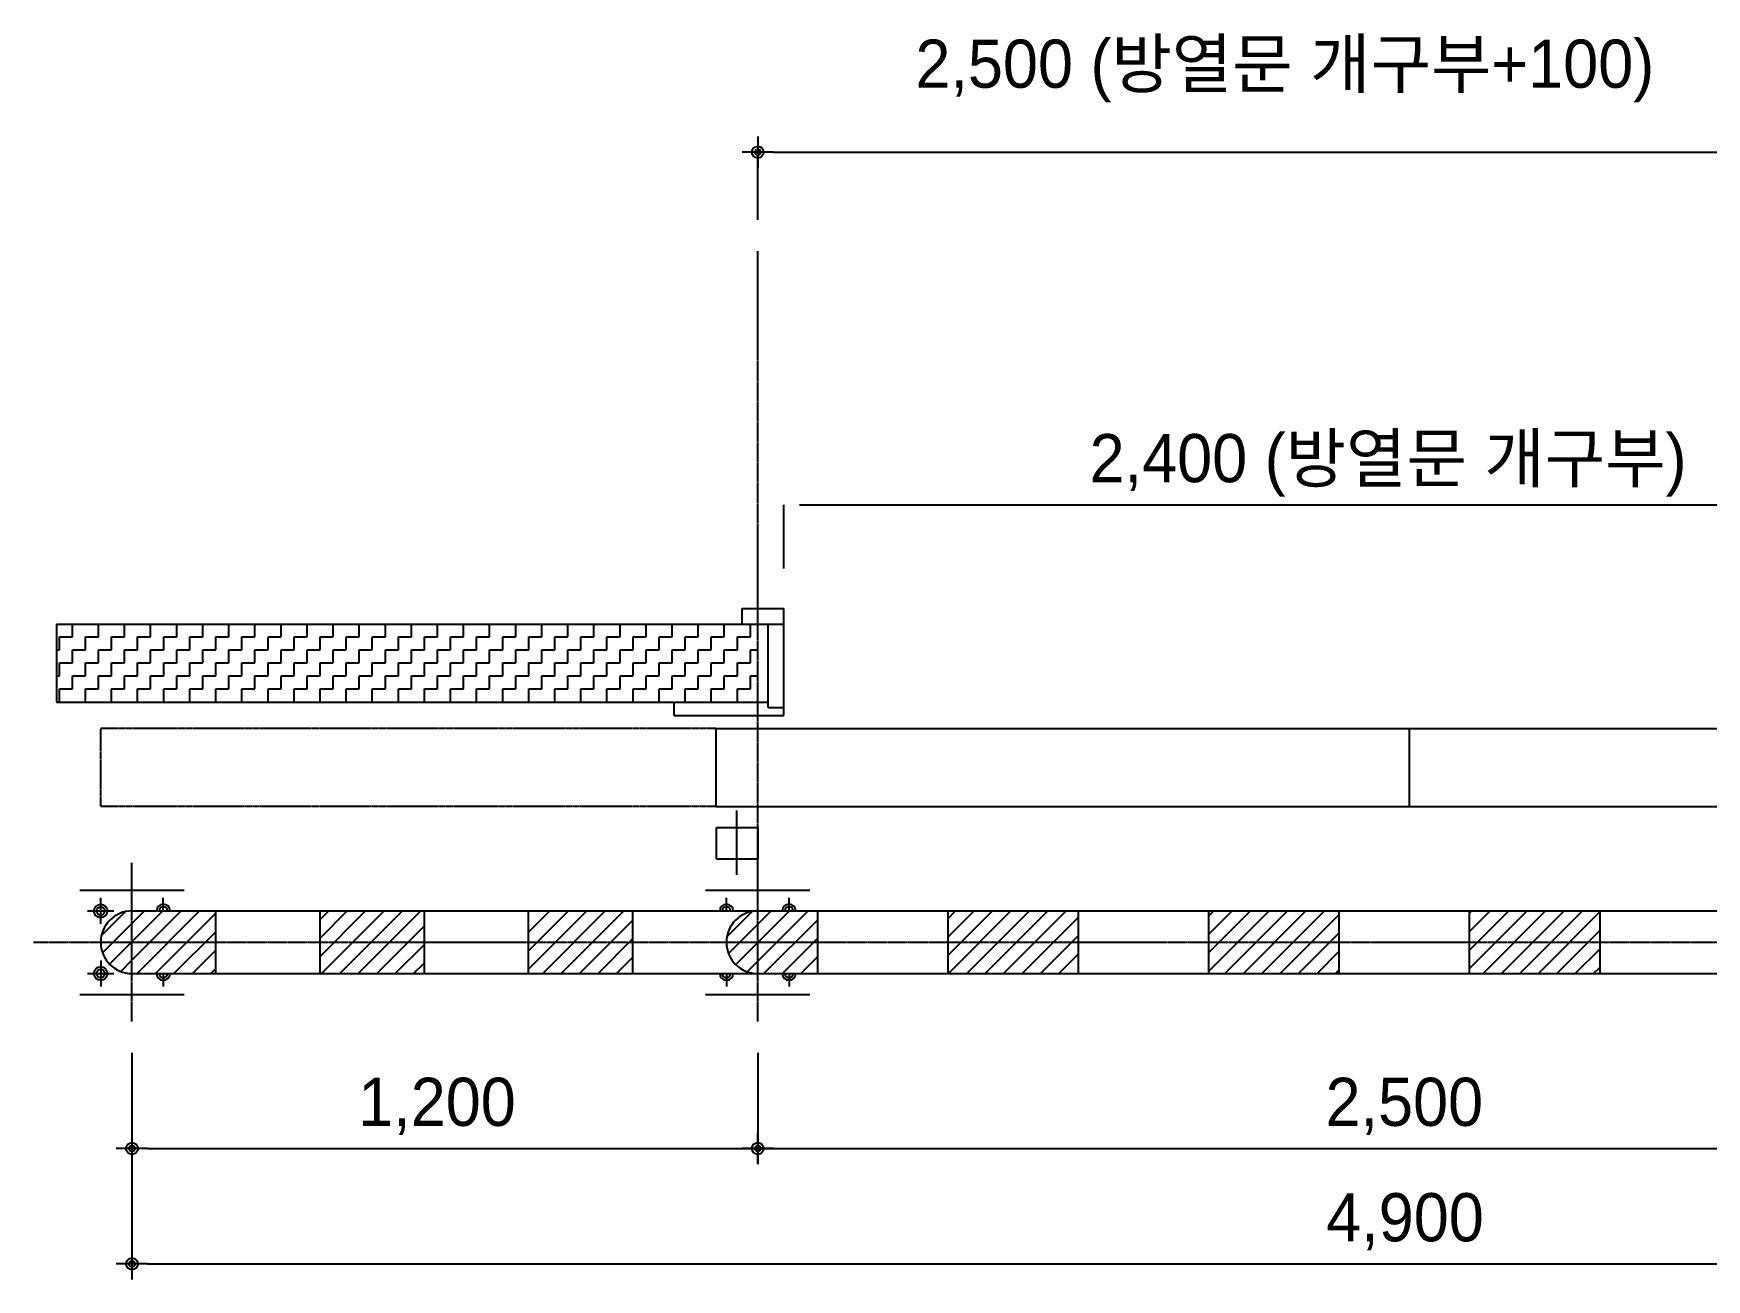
# Model space of a CAD drawing. Header units: millimetres. Extents: x 252735598 to 254973116, y 504272514 to 504550014.
# Drawn here: x 254842854 to 254864242, y 504300932 to 504316860 of the extents above; entities that cross this region are included whole.
import ezdxf

# ---------------------------------------------------------------- set-up
doc = ezdxf.new("R2010")
doc.units = ezdxf.units.MM
doc.linetypes.add('CENTER', pattern=[65, 60, -2, 1, -2])
doc.linetypes.add('DASHED2', pattern=[0.375, 0.25, -0.125])
for name, color, linetype in [('CON', 1, 'Continuous'), ('DIM', 7, 'Continuous'), ('STEEL', 5, 'Continuous'), ('text-1', 3, 'Continuous')]:
    doc.layers.add(name, color=color, linetype=linetype)
doc.styles.add('JAS(HY울릉도M)', font='')
doc.styles.get('JAS(HY울릉도M)').set_extended_font_data('Dotum')

msp = doc.modelspace()

# ---------------------------------------------------------------- linework, layer by layer
for p, q in [((254843150.9, 504309310.4, 3333.3), (254843150.9, 504308310.4, 3333.3)), ((254843352.6, 504309147.7, 3333.3), (254843352.6, 504309310.4, 3333.3)), ((254843685.9, 504309147.7, 3333.3), (254843685.9, 504309310.4, 3333.3)), ((254844019.2, 504309147.7, 3333.3), (254844019.2, 504309310.4, 3333.3)), ((254844352.6, 504309147.7, 3333.3), (254844352.6, 504309310.4, 3333.3)), ((254844685.9, 504309147.7, 3333.3), (254844685.9, 504309310.4, 3333.3)), ((254845019.2, 504309147.7, 3333.3), (254845019.2, 504309310.4, 3333.3)), ((254845352.6, 504309147.7, 3333.3), (254845352.6, 504309310.4, 3333.3)), ((254845685.9, 504309147.7, 3333.3), (254845685.9, 504309310.4, 3333.3)), ((254846019.2, 504309147.7, 3333.3), (254846019.2, 504309310.4, 3333.3)), ((254846352.6, 504309147.7, 3333.3), (254846352.6, 504309310.4, 3333.3)), ((254846685.9, 504309147.7, 3333.3), (254846685.9, 504309310.4, 3333.3)), ((254847019.2, 504309147.7, 3333.3), (254847019.2, 504309310.4, 3333.3)), ((254847352.6, 504309147.7, 3333.3), (254847352.6, 504309310.4, 3333.3)), ((254847685.9, 504309147.7, 3333.3), (254847685.9, 504309310.4, 3333.3)), ((254848019.2, 504309147.7, 3333.3), (254848019.2, 504309310.4, 3333.3)), ((254848352.6, 504309147.7, 3333.3), (254848352.6, 504309310.4, 3333.3)), ((254848685.9, 504309147.7, 3333.3), (254848685.9, 504309310.4, 3333.3)), ((254849019.2, 504309147.7, 3333.3), (254849019.2, 504309310.4, 3333.3)), ((254849352.6, 504309147.7, 3333.3), (254849352.6, 504309310.4, 3333.3)), ((254849685.9, 504309147.7, 3333.3), (254849685.9, 504309310.4, 3333.3)), ((254850019.2, 504309147.7, 3333.3), (254850019.2, 504309310.4, 3333.3)), ((254850352.6, 504309147.7, 3333.3), (254850352.6, 504309310.4, 3333.3)), ((254850685.9, 504309147.7, 3333.3), (254850685.9, 504309310.4, 3333.3)), ((254851019.2, 504309147.7, 3333.3), (254851019.2, 504309310.4, 3333.3)), ((254851352.6, 504309147.7, 3333.3), (254851352.6, 504309310.4, 3333.3)), ((254851685.9, 504309147.7, 3333.3), (254851685.9, 504309310.4, 3333.3)), ((254852019.2, 504309147.7, 3333.3), (254852019.2, 504309310.4, 3333.3)), ((254843185.9, 504309147.7, 3333.3), (254843352.6, 504309147.7, 3333.3)), ((254843185.9, 504308981, 3333.3), (254843185.9, 504309147.7, 3333.3)), ((254843519.2, 504309147.7, 3333.3), (254843685.9, 504309147.7, 3333.3)), ((254843519.2, 504308981, 3333.3), (254843519.2, 504309147.7, 3333.3)), ((254843852.6, 504309147.7, 3333.3), (254844019.2, 504309147.7, 3333.3)), ((254843852.6, 504308981, 3333.3), (254843852.6, 504309147.7, 3333.3)), ((254844185.9, 504309147.7, 3333.3), (254844352.6, 504309147.7, 3333.3)), ((254844185.9, 504308981, 3333.3), (254844185.9, 504309147.7, 3333.3)), ((254844519.2, 504309147.7, 3333.3), (254844685.9, 504309147.7, 3333.3)), ((254844519.2, 504308981, 3333.3), (254844519.2, 504309147.7, 3333.3)), ((254844852.6, 504309147.7, 3333.3), (254845019.2, 504309147.7, 3333.3)), ((254844852.6, 504308981, 3333.3), (254844852.6, 504309147.7, 3333.3)), ((254845185.9, 504309147.7, 3333.3), (254845352.6, 504309147.7, 3333.3)), ((254845185.9, 504308981, 3333.3), (254845185.9, 504309147.7, 3333.3)), ((254845519.2, 504309147.7, 3333.3), (254845685.9, 504309147.7, 3333.3)), ((254845519.2, 504308981, 3333.3), (254845519.2, 504309147.7, 3333.3)), ((254845852.6, 504309147.7, 3333.3), (254846019.2, 504309147.7, 3333.3)), ((254845852.6, 504308981, 3333.3), (254845852.6, 504309147.7, 3333.3)), ((254846185.9, 504309147.7, 3333.3), (254846352.6, 504309147.7, 3333.3)), ((254846185.9, 504308981, 3333.3), (254846185.9, 504309147.7, 3333.3)), ((254846519.2, 504309147.7, 3333.3), (254846685.9, 504309147.7, 3333.3)), ((254846519.2, 504308981, 3333.3), (254846519.2, 504309147.7, 3333.3)), ((254846852.6, 504309147.7, 3333.3), (254847019.2, 504309147.7, 3333.3)), ((254846852.6, 504308981, 3333.3), (254846852.6, 504309147.7, 3333.3)), ((254847185.9, 504309147.7, 3333.3), (254847352.6, 504309147.7, 3333.3)), ((254847185.9, 504308981, 3333.3), (254847185.9, 504309147.7, 3333.3)), ((254847519.2, 504309147.7, 3333.3), (254847685.9, 504309147.7, 3333.3)), ((254847519.2, 504308981, 3333.3), (254847519.2, 504309147.7, 3333.3)), ((254847852.6, 504309147.7, 3333.3), (254848019.2, 504309147.7, 3333.3)), ((254847852.6, 504308981, 3333.3), (254847852.6, 504309147.7, 3333.3)), ((254848185.9, 504309147.7, 3333.3), (254848352.6, 504309147.7, 3333.3)), ((254848185.9, 504308981, 3333.3), (254848185.9, 504309147.7, 3333.3)), ((254848519.2, 504309147.7, 3333.3), (254848685.9, 504309147.7, 3333.3)), ((254848519.2, 504308981, 3333.3), (254848519.2, 504309147.7, 3333.3)), ((254848852.6, 504309147.7, 3333.3), (254849019.2, 504309147.7, 3333.3)), ((254848852.6, 504308981, 3333.3), (254848852.6, 504309147.7, 3333.3)), ((254849185.9, 504309147.7, 3333.3), (254849352.6, 504309147.7, 3333.3)), ((254849185.9, 504308981, 3333.3), (254849185.9, 504309147.7, 3333.3)), ((254849519.2, 504309147.7, 3333.3), (254849685.9, 504309147.7, 3333.3)), ((254849519.2, 504308981, 3333.3), (254849519.2, 504309147.7, 3333.3)), ((254849852.6, 504309147.7, 3333.3), (254850019.2, 504309147.7, 3333.3)), ((254849852.6, 504308981, 3333.3), (254849852.6, 504309147.7, 3333.3)), ((254850185.9, 504309147.7, 3333.3), (254850352.6, 504309147.7, 3333.3)), ((254850185.9, 504308981, 3333.3), (254850185.9, 504309147.7, 3333.3)), ((254850519.2, 504309147.7, 3333.3), (254850685.9, 504309147.7, 3333.3)), ((254850519.2, 504308981, 3333.3), (254850519.2, 504309147.7, 3333.3)), ((254850852.6, 504309147.7, 3333.3), (254851019.2, 504309147.7, 3333.3)), ((254850852.6, 504308981, 3333.3), (254850852.6, 504309147.7, 3333.3)), ((254851185.9, 504309147.7, 3333.3), (254851352.6, 504309147.7, 3333.3)), ((254851185.9, 504308981, 3333.3), (254851185.9, 504309147.7, 3333.3)), ((254851519.2, 504309147.7, 3333.3), (254851685.9, 504309147.7, 3333.3)), ((254851519.2, 504308981, 3333.3), (254851519.2, 504309147.7, 3333.3)), ((254851852.6, 504309147.7, 3333.3), (254852019.2, 504309147.7, 3333.3)), ((254851852.6, 504308981, 3333.3), (254851852.6, 504309147.7, 3333.3)), ((254843150.9, 504308981, 3333.3), (254843185.9, 504308981, 3333.3)), ((254843352.6, 504308981, 3333.3), (254843519.2, 504308981, 3333.3)), ((254843352.6, 504308814.3, 3333.3), (254843352.6, 504308981, 3333.3)), ((254843685.9, 504308981, 3333.3), (254843852.6, 504308981, 3333.3)), ((254843685.9, 504308814.3, 3333.3), (254843685.9, 504308981, 3333.3)), ((254844019.2, 504308981, 3333.3), (254844185.9, 504308981, 3333.3)), ((254844019.2, 504308814.3, 3333.3), (254844019.2, 504308981, 3333.3)), ((254844352.6, 504308981, 3333.3), (254844519.2, 504308981, 3333.3)), ((254844352.6, 504308814.3, 3333.3), (254844352.6, 504308981, 3333.3)), ((254844685.9, 504308981, 3333.3), (254844852.6, 504308981, 3333.3)), ((254844685.9, 504308814.3, 3333.3), (254844685.9, 504308981, 3333.3)), ((254845019.2, 504308981, 3333.3), (254845185.9, 504308981, 3333.3)), ((254845019.2, 504308814.3, 3333.3), (254845019.2, 504308981, 3333.3)), ((254845352.6, 504308981, 3333.3), (254845519.2, 504308981, 3333.3)), ((254845352.6, 504308814.3, 3333.3), (254845352.6, 504308981, 3333.3)), ((254845685.9, 504308981, 3333.3), (254845852.6, 504308981, 3333.3)), ((254845685.9, 504308814.3, 3333.3), (254845685.9, 504308981, 3333.3)), ((254846019.2, 504308981, 3333.3), (254846185.9, 504308981, 3333.3)), ((254846019.2, 504308814.3, 3333.3), (254846019.2, 504308981, 3333.3)), ((254846352.6, 504308981, 3333.3), (254846519.2, 504308981, 3333.3)), ((254846352.6, 504308814.3, 3333.3), (254846352.6, 504308981, 3333.3)), ((254846685.9, 504308981, 3333.3), (254846852.6, 504308981, 3333.3)), ((254846685.9, 504308814.3, 3333.3), (254846685.9, 504308981, 3333.3)), ((254847019.2, 504308981, 3333.3), (254847185.9, 504308981, 3333.3)), ((254847019.2, 504308814.3, 3333.3), (254847019.2, 504308981, 3333.3)), ((254847352.6, 504308981, 3333.3), (254847519.2, 504308981, 3333.3)), ((254847352.6, 504308814.3, 3333.3), (254847352.6, 504308981, 3333.3)), ((254847685.9, 504308981, 3333.3), (254847852.6, 504308981, 3333.3)), ((254847685.9, 504308814.3, 3333.3), (254847685.9, 504308981, 3333.3)), ((254848019.2, 504308981, 3333.3), (254848185.9, 504308981, 3333.3)), ((254848019.2, 504308814.3, 3333.3), (254848019.2, 504308981, 3333.3)), ((254848352.6, 504308981, 3333.3), (254848519.2, 504308981, 3333.3)), ((254848352.6, 504308814.3, 3333.3), (254848352.6, 504308981, 3333.3)), ((254848685.9, 504308981, 3333.3), (254848852.6, 504308981, 3333.3)), ((254848685.9, 504308814.3, 3333.3), (254848685.9, 504308981, 3333.3)), ((254849019.2, 504308981, 3333.3), (254849185.9, 504308981, 3333.3)), ((254849019.2, 504308814.3, 3333.3), (254849019.2, 504308981, 3333.3)), ((254849352.6, 504308981, 3333.3), (254849519.2, 504308981, 3333.3)), ((254849352.6, 504308814.3, 3333.3), (254849352.6, 504308981, 3333.3)), ((254849685.9, 504308981, 3333.3), (254849852.6, 504308981, 3333.3)), ((254849685.9, 504308814.3, 3333.3), (254849685.9, 504308981, 3333.3)), ((254850019.2, 504308981, 3333.3), (254850185.9, 504308981, 3333.3)), ((254850019.2, 504308814.3, 3333.3), (254850019.2, 504308981, 3333.3)), ((254850352.6, 504308981, 3333.3), (254850519.2, 504308981, 3333.3)), ((254850352.6, 504308814.3, 3333.3), (254850352.6, 504308981, 3333.3)), ((254850685.9, 504308981, 3333.3), (254850852.6, 504308981, 3333.3)), ((254850685.9, 504308814.3, 3333.3), (254850685.9, 504308981, 3333.3)), ((254851019.2, 504308981, 3333.3), (254851185.9, 504308981, 3333.3)), ((254851019.2, 504308814.3, 3333.3), (254851019.2, 504308981, 3333.3)), ((254851352.6, 504308981, 3333.3), (254851519.2, 504308981, 3333.3)), ((254851352.6, 504308814.3, 3333.3), (254851352.6, 504308981, 3333.3)), ((254851685.9, 504308981, 3333.3), (254851852.6, 504308981, 3333.3)), ((254851685.9, 504308814.3, 3333.3), (254851685.9, 504308981, 3333.3)), ((254852019.2, 504308981, 3333.3), (254852113.6, 504308981, 3333.3)), ((254852019.2, 504308814.3, 3333.3), (254852019.2, 504308981, 3333.3)), ((254843185.9, 504308814.3, 3333.3), (254843352.6, 504308814.3, 3333.3)), ((254843185.9, 504308647.7, 3333.3), (254843185.9, 504308814.3, 3333.3)), ((254843519.2, 504308814.3, 3333.3), (254843685.9, 504308814.3, 3333.3)), ((254843519.2, 504308647.7, 3333.3), (254843519.2, 504308814.3, 3333.3)), ((254843852.6, 504308814.3, 3333.3), (254844019.2, 504308814.3, 3333.3)), ((254843852.6, 504308647.7, 3333.3), (254843852.6, 504308814.3, 3333.3)), ((254844185.9, 504308814.3, 3333.3), (254844352.6, 504308814.3, 3333.3)), ((254844185.9, 504308647.7, 3333.3), (254844185.9, 504308814.3, 3333.3)), ((254844519.2, 504308814.3, 3333.3), (254844685.9, 504308814.3, 3333.3)), ((254844519.2, 504308647.7, 3333.3), (254844519.2, 504308814.3, 3333.3)), ((254844852.6, 504308814.3, 3333.3), (254845019.2, 504308814.3, 3333.3)), ((254844852.6, 504308647.7, 3333.3), (254844852.6, 504308814.3, 3333.3)), ((254845185.9, 504308814.3, 3333.3), (254845352.6, 504308814.3, 3333.3)), ((254845185.9, 504308647.7, 3333.3), (254845185.9, 504308814.3, 3333.3)), ((254845519.2, 504308814.3, 3333.3), (254845685.9, 504308814.3, 3333.3)), ((254845519.2, 504308647.7, 3333.3), (254845519.2, 504308814.3, 3333.3)), ((254845852.6, 504308814.3, 3333.3), (254846019.2, 504308814.3, 3333.3)), ((254845852.6, 504308647.7, 3333.3), (254845852.6, 504308814.3, 3333.3)), ((254846185.9, 504308814.3, 3333.3), (254846352.6, 504308814.3, 3333.3)), ((254846185.9, 504308647.7, 3333.3), (254846185.9, 504308814.3, 3333.3)), ((254846519.2, 504308814.3, 3333.3), (254846685.9, 504308814.3, 3333.3)), ((254846519.2, 504308647.7, 3333.3), (254846519.2, 504308814.3, 3333.3)), ((254846852.6, 504308814.3, 3333.3), (254847019.2, 504308814.3, 3333.3)), ((254846852.6, 504308647.7, 3333.3), (254846852.6, 504308814.3, 3333.3)), ((254847185.9, 504308814.3, 3333.3), (254847352.6, 504308814.3, 3333.3)), ((254847185.9, 504308647.7, 3333.3), (254847185.9, 504308814.3, 3333.3)), ((254847519.2, 504308814.3, 3333.3), (254847685.9, 504308814.3, 3333.3)), ((254847519.2, 504308647.7, 3333.3), (254847519.2, 504308814.3, 3333.3)), ((254847852.6, 504308814.3, 3333.3), (254848019.2, 504308814.3, 3333.3)), ((254847852.6, 504308647.7, 3333.3), (254847852.6, 504308814.3, 3333.3)), ((254848185.9, 504308814.3, 3333.3), (254848352.6, 504308814.3, 3333.3)), ((254848185.9, 504308647.7, 3333.3), (254848185.9, 504308814.3, 3333.3)), ((254848519.2, 504308814.3, 3333.3), (254848685.9, 504308814.3, 3333.3)), ((254848519.2, 504308647.7, 3333.3), (254848519.2, 504308814.3, 3333.3)), ((254848852.6, 504308814.3, 3333.3), (254849019.2, 504308814.3, 3333.3)), ((254848852.6, 504308647.7, 3333.3), (254848852.6, 504308814.3, 3333.3)), ((254849185.9, 504308814.3, 3333.3), (254849352.6, 504308814.3, 3333.3)), ((254849185.9, 504308647.7, 3333.3), (254849185.9, 504308814.3, 3333.3)), ((254849519.2, 504308814.3, 3333.3), (254849685.9, 504308814.3, 3333.3)), ((254849519.2, 504308647.7, 3333.3), (254849519.2, 504308814.3, 3333.3)), ((254849852.6, 504308814.3, 3333.3), (254850019.2, 504308814.3, 3333.3)), ((254849852.6, 504308647.7, 3333.3), (254849852.6, 504308814.3, 3333.3)), ((254850185.9, 504308814.3, 3333.3), (254850352.6, 504308814.3, 3333.3)), ((254850185.9, 504308647.7, 3333.3), (254850185.9, 504308814.3, 3333.3)), ((254850519.2, 504308814.3, 3333.3), (254850685.9, 504308814.3, 3333.3)), ((254850519.2, 504308647.7, 3333.3), (254850519.2, 504308814.3, 3333.3)), ((254850852.6, 504308814.3, 3333.3), (254851019.2, 504308814.3, 3333.3)), ((254850852.6, 504308647.7, 3333.3), (254850852.6, 504308814.3, 3333.3)), ((254851185.9, 504308814.3, 3333.3), (254851352.6, 504308814.3, 3333.3)), ((254851185.9, 504308647.7, 3333.3), (254851185.9, 504308814.3, 3333.3)), ((254851519.2, 504308814.3, 3333.3), (254851685.9, 504308814.3, 3333.3)), ((254851519.2, 504308647.7, 3333.3), (254851519.2, 504308814.3, 3333.3)), ((254851852.6, 504308814.3, 3333.3), (254852019.2, 504308814.3, 3333.3)), ((254851852.6, 504308647.7, 3333.3), (254851852.6, 504308814.3, 3333.3)), ((254843150.9, 504308647.7, 3333.3), (254843185.9, 504308647.7, 3333.3)), ((254843185.9, 504308481, 3333.3), (254843352.6, 504308481, 3333.3)), ((254843185.9, 504308314.3, 3333.3), (254843185.9, 504308481, 3333.3)), ((254843352.6, 504308647.7, 3333.3), (254843519.2, 504308647.7, 3333.3)), ((254843352.6, 504308481, 3333.3), (254843352.6, 504308647.7, 3333.3)), ((254843519.2, 504308481, 3333.3), (254843685.9, 504308481, 3333.3)), ((254843519.2, 504308314.3, 3333.3), (254843519.2, 504308481, 3333.3)), ((254843685.9, 504308647.7, 3333.3), (254843852.6, 504308647.7, 3333.3)), ((254843685.9, 504308481, 3333.3), (254843685.9, 504308647.7, 3333.3)), ((254843852.6, 504308481, 3333.3), (254844019.2, 504308481, 3333.3)), ((254843852.6, 504308314.3, 3333.3), (254843852.6, 504308481, 3333.3)), ((254844019.2, 504308647.7, 3333.3), (254844185.9, 504308647.7, 3333.3)), ((254844019.2, 504308481, 3333.3), (254844019.2, 504308647.7, 3333.3)), ((254844185.9, 504308481, 3333.3), (254844352.6, 504308481, 3333.3)), ((254844185.9, 504308314.3, 3333.3), (254844185.9, 504308481, 3333.3)), ((254844352.6, 504308647.7, 3333.3), (254844519.2, 504308647.7, 3333.3)), ((254844352.6, 504308481, 3333.3), (254844352.6, 504308647.7, 3333.3)), ((254844519.2, 504308481, 3333.3), (254844685.9, 504308481, 3333.3)), ((254844519.2, 504308314.3, 3333.3), (254844519.2, 504308481, 3333.3)), ((254844685.9, 504308647.7, 3333.3), (254844852.6, 504308647.7, 3333.3)), ((254844685.9, 504308481, 3333.3), (254844685.9, 504308647.7, 3333.3)), ((254844852.6, 504308481, 3333.3), (254845019.2, 504308481, 3333.3)), ((254844852.6, 504308314.3, 3333.3), (254844852.6, 504308481, 3333.3)), ((254845019.2, 504308647.7, 3333.3), (254845185.9, 504308647.7, 3333.3)), ((254845019.2, 504308481, 3333.3), (254845019.2, 504308647.7, 3333.3)), ((254845185.9, 504308481, 3333.3), (254845352.6, 504308481, 3333.3)), ((254845185.9, 504308314.3, 3333.3), (254845185.9, 504308481, 3333.3)), ((254845352.6, 504308647.7, 3333.3), (254845519.2, 504308647.7, 3333.3)), ((254845352.6, 504308481, 3333.3), (254845352.6, 504308647.7, 3333.3)), ((254845519.2, 504308481, 3333.3), (254845685.9, 504308481, 3333.3)), ((254845519.2, 504308314.3, 3333.3), (254845519.2, 504308481, 3333.3)), ((254845685.9, 504308647.7, 3333.3), (254845852.6, 504308647.7, 3333.3)), ((254845685.9, 504308481, 3333.3), (254845685.9, 504308647.7, 3333.3)), ((254845852.6, 504308481, 3333.3), (254846019.2, 504308481, 3333.3)), ((254845852.6, 504308314.3, 3333.3), (254845852.6, 504308481, 3333.3)), ((254846019.2, 504308647.7, 3333.3), (254846185.9, 504308647.7, 3333.3)), ((254846019.2, 504308481, 3333.3), (254846019.2, 504308647.7, 3333.3)), ((254846185.9, 504308481, 3333.3), (254846352.6, 504308481, 3333.3)), ((254846185.9, 504308314.3, 3333.3), (254846185.9, 504308481, 3333.3)), ((254846352.6, 504308647.7, 3333.3), (254846519.2, 504308647.7, 3333.3)), ((254846352.6, 504308481, 3333.3), (254846352.6, 504308647.7, 3333.3)), ((254846519.2, 504308481, 3333.3), (254846685.9, 504308481, 3333.3)), ((254846519.2, 504308314.3, 3333.3), (254846519.2, 504308481, 3333.3)), ((254846685.9, 504308647.7, 3333.3), (254846852.6, 504308647.7, 3333.3)), ((254846685.9, 504308481, 3333.3), (254846685.9, 504308647.7, 3333.3)), ((254846852.6, 504308481, 3333.3), (254847019.2, 504308481, 3333.3)), ((254846852.6, 504308314.3, 3333.3), (254846852.6, 504308481, 3333.3)), ((254847019.2, 504308647.7, 3333.3), (254847185.9, 504308647.7, 3333.3)), ((254847019.2, 504308481, 3333.3), (254847019.2, 504308647.7, 3333.3)), ((254847185.9, 504308481, 3333.3), (254847352.6, 504308481, 3333.3)), ((254847185.9, 504308314.3, 3333.3), (254847185.9, 504308481, 3333.3)), ((254847352.6, 504308647.7, 3333.3), (254847519.2, 504308647.7, 3333.3)), ((254847352.6, 504308481, 3333.3), (254847352.6, 504308647.7, 3333.3)), ((254847519.2, 504308481, 3333.3), (254847685.9, 504308481, 3333.3)), ((254847519.2, 504308314.3, 3333.3), (254847519.2, 504308481, 3333.3)), ((254847685.9, 504308647.7, 3333.3), (254847852.6, 504308647.7, 3333.3)), ((254847685.9, 504308481, 3333.3), (254847685.9, 504308647.7, 3333.3)), ((254847852.6, 504308481, 3333.3), (254848019.2, 504308481, 3333.3)), ((254847852.6, 504308314.3, 3333.3), (254847852.6, 504308481, 3333.3)), ((254848019.2, 504308647.7, 3333.3), (254848185.9, 504308647.7, 3333.3)), ((254848019.2, 504308481, 3333.3), (254848019.2, 504308647.7, 3333.3)), ((254848185.9, 504308481, 3333.3), (254848352.6, 504308481, 3333.3)), ((254848185.9, 504308314.3, 3333.3), (254848185.9, 504308481, 3333.3)), ((254848352.6, 504308647.7, 3333.3), (254848519.2, 504308647.7, 3333.3)), ((254848352.6, 504308481, 3333.3), (254848352.6, 504308647.7, 3333.3)), ((254848519.2, 504308481, 3333.3), (254848685.9, 504308481, 3333.3)), ((254848519.2, 504308314.3, 3333.3), (254848519.2, 504308481, 3333.3)), ((254848685.9, 504308647.7, 3333.3), (254848852.6, 504308647.7, 3333.3)), ((254848685.9, 504308481, 3333.3), (254848685.9, 504308647.7, 3333.3)), ((254848852.6, 504308481, 3333.3), (254849019.2, 504308481, 3333.3)), ((254848852.6, 504308314.3, 3333.3), (254848852.6, 504308481, 3333.3)), ((254849019.2, 504308647.7, 3333.3), (254849185.9, 504308647.7, 3333.3)), ((254849019.2, 504308481, 3333.3), (254849019.2, 504308647.7, 3333.3)), ((254849185.9, 504308481, 3333.3), (254849352.6, 504308481, 3333.3)), ((254849185.9, 504308314.3, 3333.3), (254849185.9, 504308481, 3333.3)), ((254849352.6, 504308647.7, 3333.3), (254849519.2, 504308647.7, 3333.3)), ((254849352.6, 504308481, 3333.3), (254849352.6, 504308647.7, 3333.3)), ((254849519.2, 504308481, 3333.3), (254849685.9, 504308481, 3333.3)), ((254849519.2, 504308314.3, 3333.3), (254849519.2, 504308481, 3333.3)), ((254849685.9, 504308647.7, 3333.3), (254849852.6, 504308647.7, 3333.3)), ((254849685.9, 504308481, 3333.3), (254849685.9, 504308647.7, 3333.3)), ((254849852.6, 504308481, 3333.3), (254850019.2, 504308481, 3333.3)), ((254849852.6, 504308314.3, 3333.3), (254849852.6, 504308481, 3333.3)), ((254850019.2, 504308647.7, 3333.3), (254850185.9, 504308647.7, 3333.3)), ((254850019.2, 504308481, 3333.3), (254850019.2, 504308647.7, 3333.3)), ((254850185.9, 504308481, 3333.3), (254850352.6, 504308481, 3333.3)), ((254850185.9, 504308314.3, 3333.3), (254850185.9, 504308481, 3333.3)), ((254850352.6, 504308647.7, 3333.3), (254850519.2, 504308647.7, 3333.3)), ((254850352.6, 504308481, 3333.3), (254850352.6, 504308647.7, 3333.3)), ((254850519.2, 504308481, 3333.3), (254850685.9, 504308481, 3333.3)), ((254850519.2, 504308314.3, 3333.3), (254850519.2, 504308481, 3333.3)), ((254850685.9, 504308647.7, 3333.3), (254850852.6, 504308647.7, 3333.3)), ((254850685.9, 504308481, 3333.3), (254850685.9, 504308647.7, 3333.3)), ((254850852.6, 504308481, 3333.3), (254851019.2, 504308481, 3333.3)), ((254850852.6, 504308314.3, 3333.3), (254850852.6, 504308481, 3333.3)), ((254851019.2, 504308647.7, 3333.3), (254851185.9, 504308647.7, 3333.3)), ((254851019.2, 504308481, 3333.3), (254851019.2, 504308647.7, 3333.3)), ((254851185.9, 504308481, 3333.3), (254851352.6, 504308481, 3333.3)), ((254851185.9, 504308314.3, 3333.3), (254851185.9, 504308481, 3333.3)), ((254851352.6, 504308647.7, 3333.3), (254851519.2, 504308647.7, 3333.3)), ((254851352.6, 504308481, 3333.3), (254851352.6, 504308647.7, 3333.3)), ((254851519.2, 504308481, 3333.3), (254851685.9, 504308481, 3333.3)), ((254851519.2, 504308314.3, 3333.3), (254851519.2, 504308481, 3333.3)), ((254851685.9, 504308647.7, 3333.3), (254851852.6, 504308647.7, 3333.3)), ((254851685.9, 504308481, 3333.3), (254851685.9, 504308647.7, 3333.3)), ((254851852.6, 504308481, 3333.3), (254852019.2, 504308481, 3333.3)), ((254851852.6, 504308314.3, 3333.3), (254851852.6, 504308481, 3333.3)), ((254852019.2, 504308647.7, 3333.3), (254852113.6, 504308647.7, 3333.3)), ((254852019.2, 504308481, 3333.3), (254852019.2, 504308647.7, 3333.3)), ((254843150.9, 504308314.3, 3333.3), (254843185.9, 504308314.3, 3333.3)), ((254843352.6, 504308314.3, 3333.3), (254843519.2, 504308314.3, 3333.3)), ((254843352.6, 504308310.4, 3333.3), (254843352.6, 504308314.3, 3333.3)), ((254843685.9, 504308314.3, 3333.3), (254843852.6, 504308314.3, 3333.3)), ((254843685.9, 504308310.4, 3333.3), (254843685.9, 504308314.3, 3333.3)), ((254844019.2, 504308314.3, 3333.3), (254844185.9, 504308314.3, 3333.3)), ((254844019.2, 504308310.4, 3333.3), (254844019.2, 504308314.3, 3333.3)), ((254844352.6, 504308314.3, 3333.3), (254844519.2, 504308314.3, 3333.3)), ((254844352.6, 504308310.4, 3333.3), (254844352.6, 504308314.3, 3333.3)), ((254844685.9, 504308314.3, 3333.3), (254844852.6, 504308314.3, 3333.3)), ((254844685.9, 504308310.4, 3333.3), (254844685.9, 504308314.3, 3333.3)), ((254845019.2, 504308314.3, 3333.3), (254845185.9, 504308314.3, 3333.3)), ((254845019.2, 504308310.4, 3333.3), (254845019.2, 504308314.3, 3333.3)), ((254845352.6, 504308314.3, 3333.3), (254845519.2, 504308314.3, 3333.3)), ((254845352.6, 504308310.4, 3333.3), (254845352.6, 504308314.3, 3333.3)), ((254845685.9, 504308314.3, 3333.3), (254845852.6, 504308314.3, 3333.3)), ((254845685.9, 504308310.4, 3333.3), (254845685.9, 504308314.3, 3333.3)), ((254846019.2, 504308314.3, 3333.3), (254846185.9, 504308314.3, 3333.3)), ((254846019.2, 504308310.4, 3333.3), (254846019.2, 504308314.3, 3333.3)), ((254846352.6, 504308314.3, 3333.3), (254846519.2, 504308314.3, 3333.3)), ((254846352.6, 504308310.4, 3333.3), (254846352.6, 504308314.3, 3333.3)), ((254846685.9, 504308314.3, 3333.3), (254846852.6, 504308314.3, 3333.3)), ((254846685.9, 504308310.4, 3333.3), (254846685.9, 504308314.3, 3333.3)), ((254847019.2, 504308314.3, 3333.3), (254847185.9, 504308314.3, 3333.3)), ((254847019.2, 504308310.4, 3333.3), (254847019.2, 504308314.3, 3333.3)), ((254847352.6, 504308314.3, 3333.3), (254847519.2, 504308314.3, 3333.3)), ((254847352.6, 504308310.4, 3333.3), (254847352.6, 504308314.3, 3333.3)), ((254847685.9, 504308314.3, 3333.3), (254847852.6, 504308314.3, 3333.3)), ((254847685.9, 504308310.4, 3333.3), (254847685.9, 504308314.3, 3333.3)), ((254848019.2, 504308314.3, 3333.3), (254848185.9, 504308314.3, 3333.3)), ((254848019.2, 504308310.4, 3333.3), (254848019.2, 504308314.3, 3333.3)), ((254848352.6, 504308314.3, 3333.3), (254848519.2, 504308314.3, 3333.3)), ((254848352.6, 504308310.4, 3333.3), (254848352.6, 504308314.3, 3333.3)), ((254848685.9, 504308314.3, 3333.3), (254848852.6, 504308314.3, 3333.3)), ((254848685.9, 504308310.4, 3333.3), (254848685.9, 504308314.3, 3333.3)), ((254849019.2, 504308314.3, 3333.3), (254849185.9, 504308314.3, 3333.3)), ((254849019.2, 504308310.4, 3333.3), (254849019.2, 504308314.3, 3333.3)), ((254849352.6, 504308314.3, 3333.3), (254849519.2, 504308314.3, 3333.3)), ((254849352.6, 504308310.4, 3333.3), (254849352.6, 504308314.3, 3333.3)), ((254849685.9, 504308314.3, 3333.3), (254849852.6, 504308314.3, 3333.3)), ((254849685.9, 504308310.4, 3333.3), (254849685.9, 504308314.3, 3333.3)), ((254850019.2, 504308314.3, 3333.3), (254850185.9, 504308314.3, 3333.3)), ((254850019.2, 504308310.4, 3333.3), (254850019.2, 504308314.3, 3333.3)), ((254850352.6, 504308314.3, 3333.3), (254850519.2, 504308314.3, 3333.3)), ((254850352.6, 504308310.4, 3333.3), (254850352.6, 504308314.3, 3333.3)), ((254850685.9, 504308314.3, 3333.3), (254850852.6, 504308314.3, 3333.3)), ((254850685.9, 504308310.4, 3333.3), (254850685.9, 504308314.3, 3333.3)), ((254851019.2, 504308314.3, 3333.3), (254851185.9, 504308314.3, 3333.3)), ((254851019.2, 504308310.4, 3333.3), (254851019.2, 504308314.3, 3333.3)), ((254851352.6, 504308314.3, 3333.3), (254851519.2, 504308314.3, 3333.3)), ((254851352.6, 504308310.4, 3333.3), (254851352.6, 504308314.3, 3333.3)), ((254851685.9, 504308314.3, 3333.3), (254851852.6, 504308314.3, 3333.3)), ((254851685.9, 504308310.4, 3333.3), (254851685.9, 504308314.3, 3333.3)), ((254852019.2, 504308314.3, 3333.3), (254852113.6, 504308314.3, 3333.3)), ((254852019.2, 504308310.4, 3333.3), (254852019.2, 504308314.3, 3333.3))]:
    msp.add_line(p, q)
at = {"layer": 'CON', "color": 1, "linetype": 'CENTER'}
for p, q in [((254852113.6, 504304228.4, 3333.3), (254852113.6, 504314077.9, 3333.3)), ((254844113.6, 504304228.4, 3333.3), (254844113.6, 504306258.9, 3333.3)), ((254842854.3, 504305243.7, 3333.3), (254876780.3, 504305243.7, 3333.3))]:
    msp.add_line(p, q, dxfattribs=at)
at = {"layer": 'CON'}
for p, q in [((254843150.9, 504309310.4, 3333.3), (254852446.9, 504309310.4, 3333.3)), ((254843150.9, 504309310.4, 3333.3), (254852246.9, 504309310.4, 3333.3)), ((254851913.6, 504309510.4, 3333.3), (254852446.9, 504309510.4, 3333.3)), ((254851913.6, 504309310.4, 3333.3), (254851913.6, 504309510.4, 3333.3)), ((254852246.9, 504308243.7, 3333.3), (254852246.9, 504309310.4, 3333.3)), ((254852446.9, 504308143.7, 3333.3), (254852446.9, 504309510.4, 3333.3)), ((254843150.9, 504308310.4, 3333.3), (254852246.9, 504308310.4, 3333.3)), ((254851046.9, 504308143.7, 3333.3), (254851046.9, 504308310.4, 3333.3)), ((254852246.9, 504308243.7, 3333.3), (254852446.9, 504308243.7, 3333.3)), ((254851046.9, 504308143.7, 3333.3), (254852446.9, 504308143.7, 3333.3)), ((254851580.3, 504307977, 3333.3), (254869313.6, 504307977, 3333.3)), ((254851580.3, 504306977, 3333.3), (254851580.3, 504307977, 3333.3)), ((254851580.3, 504306977, 3333.3), (254869313.6, 504306977, 3333.3)), ((254851846.9, 504306105.4, 3333.3), (254851846.9, 504306927, 3333.3)), ((254851580.3, 504306710.4, 3333.3), (254852113.6, 504306710.4, 3333.3)), ((254851580.3, 504306710.4, 3333.3), (254851580.3, 504306310.4, 3333.3)), ((254852113.6, 504306710.4, 3333.3), (254852113.6, 504306310.4, 3333.3)), ((254851580.3, 504306310.4, 3333.3), (254852113.6, 504306310.4, 3333.3)), ((254844113.6, 504305643.7, 3333.3), (254852113.6, 504305643.7, 3333.3)), ((254845180.3, 504305643.7, 3333.3), (254845180.3, 504304843.7, 3333.3)), ((254845180.3, 504305643.7, 3333.3), (254845180.3, 504304843.7, 3333.3)), ((254846513.6, 504305643.7, 3333.3), (254846513.6, 504304843.7, 3333.3)), ((254846513.6, 504305643.7, 3333.3), (254846513.6, 504304843.7, 3333.3)), ((254846513.6, 504305643.7, 3333.3), (254846513.6, 504304843.7, 3333.3)), ((254847846.9, 504305643.7, 3333.3), (254847846.9, 504304843.7, 3333.3)), ((254849180.3, 504305643.7, 3333.3), (254849180.3, 504304843.7, 3333.3)), ((254850513.6, 504305643.7, 3333.3), (254850513.6, 504304843.7, 3333.3)), ((254852113.6, 504305643.7, 3333.3), (254868780.3, 504305643.7, 3333.3)), ((254852880.7, 504304843.7, 3333.3), (254852880.7, 504305643.7, 3333.3)), ((254854547.4, 504304843.7, 3333.3), (254854547.4, 504305643.7, 3333.3)), ((254856214, 504304843.7, 3333.3), (254856214, 504305643.7, 3333.3)), ((254857880.7, 504304843.7, 3333.3), (254857880.7, 504305643.7, 3333.3)), ((254859547.4, 504304843.7, 3333.3), (254859547.4, 504305643.7, 3333.3)), ((254861214, 504304843.7, 3333.3), (254861214, 504305643.7, 3333.3)), ((254862880.7, 504304843.7, 3333.3), (254862880.7, 504305643.7, 3333.3)), ((254844113.6, 504304843.7, 3333.3), (254852113.6, 504304843.7, 3333.3)), ((254852113.6, 504304843.7, 3333.3), (254868780.3, 504304843.7, 3333.3))]:
    msp.add_line(p, q, dxfattribs=at)
at = {"layer": 'CON', "color": 252, "linetype": 'DASHED2', "ltscale": 2}
for p, q in [((254851580.3, 504307977, 3333.3), (254843713.6, 504307977, 3333.3)), ((254843713.6, 504306977, 3333.3), (254843713.6, 504307977, 3333.3)), ((254851580.3, 504306977, 3333.3), (254843713.6, 504306977, 3333.3))]:
    msp.add_line(p, q, dxfattribs=at)
at = {"layer": 'CON', "color": 3}
for p, q in [((254843723.2, 504305330.9, 3333.3), (254844026.4, 504305634.1, 3333.3)), ((254843737, 504305108.9, 3333.3), (254844271.7, 504305643.7, 3333.3)), ((254843827.7, 504304963.9, 3333.3), (254844507.4, 504305643.7, 3333.3)), ((254844113.6, 504305014.2, 3333.3), (254844743.1, 504305643.7, 3333.3)), ((254844178.8, 504304843.7, 3333.3), (254844978.8, 504305643.7, 3333.3)), ((254844414.5, 504304843.7, 3333.3), (254845180.3, 504305609.4, 3333.3)), ((254846513.6, 504305528.5, 3333.3), (254846628.8, 504305643.7, 3333.3)), ((254846513.6, 504305057.1, 3333.3), (254847100.2, 504305643.7, 3333.3)), ((254846513.6, 504305292.8, 3333.3), (254846864.5, 504305643.7, 3333.3)), ((254846535.9, 504304843.7, 3333.3), (254847335.9, 504305643.7, 3333.3)), ((254846771.6, 504304843.7, 3333.3), (254847571.6, 504305643.7, 3333.3)), ((254847007.3, 504304843.7, 3333.3), (254847807.3, 504305643.7, 3333.3)), ((254849180.3, 504305131.1, 3333.3), (254849692.9, 504305643.7, 3333.3)), ((254849180.3, 504304895.4, 3333.3), (254849928.6, 504305643.7, 3333.3)), ((254849180.3, 504305366.8, 3333.3), (254849457.2, 504305643.7, 3333.3)), ((254849364.3, 504304843.7, 3333.3), (254850164.3, 504305643.7, 3333.3)), ((254849600, 504304843.7, 3333.3), (254850400, 504305643.7, 3333.3)), ((254849835.7, 504304843.7, 3333.3), (254850513.6, 504305521.6, 3333.3)), ((254851719.7, 504305313.5, 3333.3), (254852043.8, 504305637.5, 3333.3)), ((254851740.7, 504305098.8, 3333.3), (254852285.6, 504305643.7, 3333.3)), ((254851834.6, 504304957, 3333.3), (254852521.3, 504305643.7, 3333.3)), ((254852113.6, 504305000.3, 3333.3), (254852757, 504305643.7, 3333.3)), ((254852192.7, 504304843.7, 3333.3), (254852880.7, 504305531.7, 3333.3)), ((254854547.4, 504305312.7, 3333.3), (254854878.3, 504305643.7, 3333.3)), ((254854547.4, 504305548.4, 3333.3), (254854642.6, 504305643.7, 3333.3)), ((254854547.4, 504305077, 3333.3), (254855114, 504305643.7, 3333.3)), ((254854549.7, 504304843.7, 3333.3), (254855349.7, 504305643.7, 3333.3)), ((254854785.4, 504304843.7, 3333.3), (254855585.4, 504305643.7, 3333.3)), ((254855021.1, 504304843.7, 3333.3), (254855821.1, 504305643.7, 3333.3)), ((254855256.8, 504304843.7, 3333.3), (254856056.8, 504305643.7, 3333.3)), ((254855492.5, 504304843.7, 3333.3), (254856214, 504305565.2, 3333.3)), ((254857880.7, 504305581.9, 3333.3), (254857942.5, 504305643.7, 3333.3)), ((254857880.7, 504304874.8, 3333.3), (254858649.6, 504305643.7, 3333.3)), ((254857880.7, 504305346.2, 3333.3), (254858178.2, 504305643.7, 3333.3)), ((254857880.7, 504305110.5, 3333.3), (254858413.9, 504305643.7, 3333.3)), ((254858085.3, 504304843.7, 3333.3), (254858885.3, 504305643.7, 3333.3)), ((254858321, 504304843.7, 3333.3), (254859121, 504305643.7, 3333.3)), ((254858556.7, 504304843.7, 3333.3), (254859356.7, 504305643.7, 3333.3)), ((254858792.4, 504304843.7, 3333.3), (254859547.4, 504305598.7, 3333.3)), ((254861214, 504305615.4, 3333.3), (254861242.3, 504305643.7, 3333.3)), ((254861214, 504305144, 3333.3), (254861713.7, 504305643.7, 3333.3)), ((254861214, 504304908.3, 3333.3), (254861949.4, 504305643.7, 3333.3)), ((254861214, 504305379.7, 3333.3), (254861478, 504305643.7, 3333.3)), ((254861385.1, 504304843.7, 3333.3), (254862185.1, 504305643.7, 3333.3)), ((254861620.8, 504304843.7, 3333.3), (254862420.8, 504305643.7, 3333.3)), ((254861856.5, 504304843.7, 3333.3), (254862656.5, 504305643.7, 3333.3)), ((254862092.2, 504304843.7, 3333.3), (254862892.2, 504305643.7, 3333.3)), ((254844650.2, 504304843.7, 3333.3), (254845180.3, 504305373.7, 3333.3)), ((254847243, 504304843.7, 3333.3), (254847846.9, 504305447.6, 3333.3)), ((254850071.4, 504304843.7, 3333.3), (254850513.6, 504305285.9, 3333.3)), ((254852428.4, 504304843.7, 3333.3), (254852880.7, 504305296, 3333.3)), ((254855728.2, 504304843.7, 3333.3), (254856214, 504305329.5, 3333.3)), ((254859028.1, 504304843.7, 3333.3), (254859547.4, 504305363, 3333.3)), ((254862327.9, 504304843.7, 3333.3), (254862880.7, 504305396.5, 3333.3)), ((254844885.9, 504304843.7, 3333.3), (254845180.3, 504305138, 3333.3)), ((254847478.7, 504304843.7, 3333.3), (254847846.9, 504305211.9, 3333.3)), ((254850307.1, 504304843.7, 3333.3), (254850513.6, 504305050.2, 3333.3)), ((254852113.6, 504305236, 3333.3), (254852121.3, 504305243.7, 3333.3)), ((254852664.1, 504304843.7, 3333.3), (254852880.7, 504305060.3, 3333.3)), ((254855963.9, 504304843.7, 3333.3), (254856214, 504305093.8, 3333.3)), ((254859263.8, 504304843.7, 3333.3), (254859547.4, 504305127.3, 3333.3)), ((254862563.6, 504304843.7, 3333.3), (254862880.7, 504305160.8, 3333.3)), ((254843969.9, 504304870.4, 3333.3), (254844113.6, 504305014.2, 3333.3)), ((254845121.6, 504304843.7, 3333.3), (254845180.3, 504304902.3, 3333.3)), ((254847714.4, 504304843.7, 3333.3), (254847846.9, 504304976.2, 3333.3)), ((254851980, 504304866.7, 3333.3), (254852113.6, 504305000.3, 3333.3)), ((254856199.7, 504304843.7, 3333.3), (254856214, 504304858.1, 3333.3)), ((254859499.5, 504304843.7, 3333.3), (254859547.4, 504304891.6, 3333.3)), ((254862799.3, 504304843.7, 3333.3), (254862880.7, 504304925.1, 3333.3))]:
    msp.add_line(p, q, dxfattribs=at)
at = {"layer": 'CON'}
for centre in [(254844113.6, 504305243.7, 3333.3), (254852113.6, 504305243.7, 3333.3)]:
    msp.add_arc(centre, 400, 90, 270, dxfattribs=at)
at = {"layer": 'DIM', "color": 0}
for p, q in [((254852113.6, 504315544.2, 3333.3), (254852113.6, 504315144.2, 3333.3)), ((254852313.6, 504315344.2, 3333.3), (254851913.6, 504315344.2, 3333.3)), ((254844113.6, 504302807.1, 3333.3), (254844113.6, 504302407.1, 3333.3)), ((254852113.6, 504302407.1, 3333.3), (254852113.6, 504302807.1, 3333.3)), ((254852113.6, 504302807.1, 3333.3), (254852113.6, 504302407.1, 3333.3)), ((254844313.6, 504302607.1, 3333.3), (254843913.6, 504302607.1, 3333.3)), ((254851913.6, 504302607.1, 3333.3), (254852313.6, 504302607.1, 3333.3)), ((254852313.6, 504302607.1, 3333.3), (254851913.6, 504302607.1, 3333.3)), ((254844113.6, 504301331.6, 3333.3), (254844113.6, 504300931.6, 3333.3)), ((254844313.6, 504301131.6, 3333.3), (254843913.6, 504301131.6, 3333.3))]:
    msp.add_line(p, q, dxfattribs=at)
at = {"layer": 'DIM', "color": 9}
for p, q in [((254852113.6, 504314477.9, 3333.3), (254852113.6, 504315344.2, 3333.3)), ((254852313.6, 504315344.2, 3333.3), (254868580.3, 504315344.2, 3333.3)), ((254852446.9, 504310022.3, 3333.3), (254852446.9, 504310835.6, 3333.3)), ((254852646.9, 504310835.6, 3333.3), (254868246.9, 504310835.6, 3333.3)), ((254844113.6, 504303828.4, 3333.3), (254844113.6, 504301131.6, 3333.3)), ((254844113.6, 504303828.4, 3333.3), (254844113.6, 504302607.1, 3333.3)), ((254852113.6, 504303828.4, 3333.3), (254852113.6, 504302607.1, 3333.3)), ((254852113.6, 504303828.4, 3333.3), (254852113.6, 504302607.1, 3333.3)), ((254844313.6, 504302607.1, 3333.3), (254851913.6, 504302607.1, 3333.3)), ((254852313.6, 504302607.1, 3333.3), (254868580.3, 504302607.1, 3333.3)), ((254844313.6, 504301131.6, 3333.3), (254876580.3, 504301131.6, 3333.3))]:
    msp.add_line(p, q, dxfattribs=at)
at = {"layer": 'DIM'}
msp.add_line((254860446.9, 504306977, 3333.3), (254860446.9, 504307977, 3333.3), dxfattribs=at)
at = {"layer": 'DIM', "color": 0}
for centre, radius in [((254852113.6, 504315344.2, 3333.3), 75), ((254852113.6, 504315344.2, 3333.3), 37.5), ((254844113.6, 504302607.1, 3333.3), 75), ((254852113.6, 504302607.1, 3333.3), 75), ((254852113.6, 504302607.1, 3333.3), 75), ((254844113.6, 504302607.1, 3333.3), 37.5), ((254852113.6, 504302607.1, 3333.3), 37.5), ((254852113.6, 504302607.1, 3333.3), 37.5), ((254844113.6, 504301131.6, 3333.3), 75), ((254844113.6, 504301131.6, 3333.3), 37.5)]:
    msp.add_circle(centre, radius, dxfattribs=at)
at = {"layer": 'STEEL', "color": 2}
for p, q in [((254843446.9, 504305910.4, 3333.3), (254844780.3, 504305910.4, 3333.3)), ((254851446.9, 504305910.4, 3333.3), (254852780.3, 504305910.4, 3333.3)), ((254843446.9, 504304577, 3333.3), (254844780.3, 504304577, 3333.3)), ((254851446.9, 504304577, 3333.3), (254852780.3, 504304577, 3333.3))]:
    msp.add_line(p, q, dxfattribs=at)
at = {"layer": 'STEEL', "color": 1}
for p, q in [((254843713.6, 504305477, 3333.3), (254843713.6, 504305810.4, 3333.3)), ((254844513.6, 504305643.7, 3333.3), (254844513.6, 504305810.4, 3333.3)), ((254851713.6, 504305643.7, 3333.3), (254851713.6, 504305810.4, 3333.3)), ((254852513.6, 504305643.7, 3333.3), (254852513.6, 504305810.4, 3333.3)), ((254843546.9, 504305643.7, 3333.3), (254843880.3, 504305643.7, 3333.3)), ((254843580.3, 504305243.7, 3333.3), (254845180.3, 504305243.7, 3333.3)), ((254851580.3, 504305243.7, 3333.3), (254852646.9, 504305243.7, 3333.3)), ((254843546.9, 504304843.7, 3333.3), (254843880.3, 504304843.7, 3333.3)), ((254843713.6, 504305010.4, 3333.3), (254843713.6, 504304677, 3333.3)), ((254844513.6, 504304843.7, 3333.3), (254844513.6, 504304677, 3333.3)), ((254851713.6, 504304843.7, 3333.3), (254851713.6, 504304677, 3333.3)), ((254852513.6, 504304843.7, 3333.3), (254852513.6, 504304677, 3333.3))]:
    msp.add_line(p, q, dxfattribs=at)
at = {"layer": 'STEEL', "color": 2}
for centre, radius in [((254843713.6, 504305643.7, 3333.3), 86.7), ((254843713.6, 504305643.7, 3333.3), 53.3), ((254843713.6, 504304843.7, 3333.3), 86.7), ((254843713.6, 504304843.7, 3333.3), 53.3)]:
    msp.add_circle(centre, radius, dxfattribs=at)
for centre, radius, start, end in [((254844513.6, 504305643.7, 3333.3), 86.7, 0, 180), ((254844513.6, 504305643.7, 3333.3), 53.3, 0, 180), ((254851713.6, 504305643.7, 3333.3), 86.7, 0, 180), ((254851713.6, 504305643.7, 3333.3), 53.3, 0, 180), ((254852513.6, 504305643.7, 3333.3), 86.7, 0, 180), ((254852513.6, 504305643.7, 3333.3), 53.3, 0, 180), ((254844513.6, 504304843.7, 3333.3), 86.7, 180, 0), ((254844513.6, 504304843.7, 3333.3), 53.3, 180, 0), ((254851713.6, 504304843.7, 3333.3), 86.7, 180, 0), ((254851713.6, 504304843.7, 3333.3), 53.3, 180, 0), ((254852513.6, 504304843.7, 3333.3), 86.7, 180, 0), ((254852513.6, 504304843.7, 3333.3), 53.3, 180, 0)]:
    msp.add_arc(centre, radius, start, end, dxfattribs=at)

# ---------------------------------------------------------------- texts
at = {"layer": 'text-1', "style": 'JAS(HY울릉도M)'}
for s, height, p in [('2,500 (방열문 개구부+100)', 615.385, (254854128.6, 504316166.3, 3333.3)), ('2,400 (방열문 개구부)', 615.385, (254856355.6, 504311124.2, 3333.3)), ('1,200', 615.38, (254847005.5, 504302895.8, 3333.3)), ('2,500', 615.38, (254859371.6, 504302895.8, 3333.3)), ('4,900', 615.38, (254859380.4, 504301420.3, 3333.3))]:
    msp.add_text(s, height=height, dxfattribs=at).set_placement(p)

doc.saveas('drawing.dxf')
